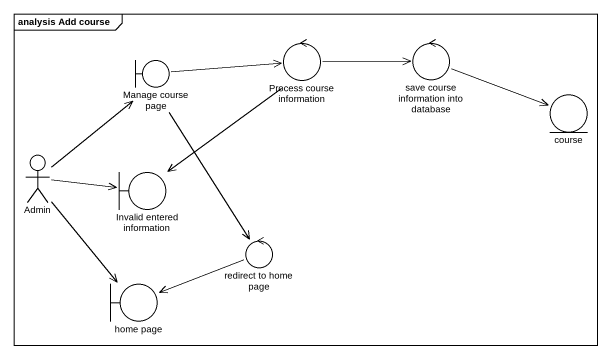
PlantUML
@startuml
mainframe analysis Add course
control "Process course information" as Process_course_information
control "save course information into database" as save_course_information
boundary "Manage course page" as Manage_course_page
entity course
actor Admin
boundary "Invalid entered information" as Invalid_entered_information
control "redirect to home page" as redirect_to_home_page
boundary "home page" as home_page
Process_course_information -right-> save_course_information
Process_course_information --> Invalid_entered_information
save_course_information -right-> course
Manage_course_page -right-> Process_course_information
Manage_course_page --> redirect_to_home_page
Admin -up-> Manage_course_page
Admin -right-> Invalid_entered_information
Admin --> home_page
redirect_to_home_page -left-> home_page
@enduml
